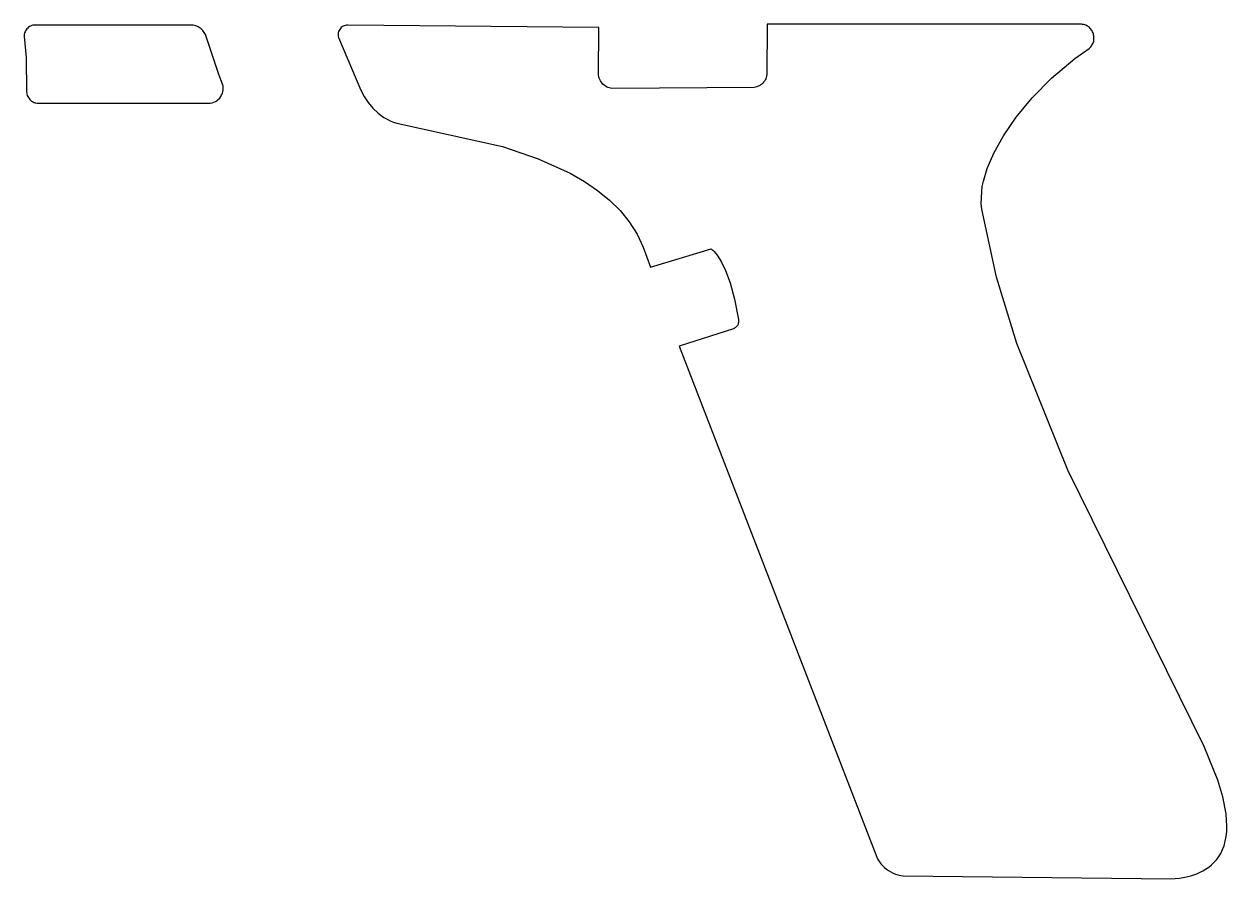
# Model space of a CAD drawing. Header units: millimetres. Extents: x -38 to 90, y -11 to 80.
import ezdxf

# ---------------------------------------------------------------- set-up
doc = ezdxf.new("R2010")
doc.units = ezdxf.units.MM
doc.layers.add('Layer 1', color=5, linetype='Continuous')

msp = doc.modelspace()

# ---------------------------------------------------------------- linework, layer by layer
at = {"layer": 'Layer 1'}
for points in [[(-17.62, 74.68), (-19.06, 78.96), (-19.12, 79.08), (-19.18, 79.19), (-19.26, 79.3), (-19.34, 79.41), (-19.43, 79.5), (-19.53, 79.59), (-19.63, 79.67), (-19.74, 79.74), (-19.85, 79.81), (-19.97, 79.86), (-20.1, 79.91), (-20.23, 79.95), (-20.36, 79.97), (-20.49, 79.99), (-37.38, 79.99), (-37.51, 79.97), (-37.64, 79.93), (-37.76, 79.88), (-37.87, 79.82), (-37.98, 79.75), (-38.07, 79.67), (-38.16, 79.58), (-38.24, 79.48), (-38.31, 79.37), (-38.36, 79.26), (-38.41, 79.14), (-38.44, 79.01), (-38.46, 78.88), (-38.46, 78.75), (-38.23, 76.5), (-38.19, 72.84), (-38.18, 72.71), (-38.15, 72.58), (-38.12, 72.46), (-38.07, 72.34), (-38, 72.23), (-37.93, 72.12), (-37.85, 72.03), (-37.76, 71.94), (-37.66, 71.86), (-37.55, 71.79), (-37.44, 71.73), (-37.32, 71.68), (-37.19, 71.65), (-37.06, 71.63), (-18.55, 71.63), (-18.34, 71.66), (-18.15, 71.73), (-17.98, 71.81), (-17.81, 71.92), (-17.67, 72.04), (-17.53, 72.18), (-17.42, 72.34), (-17.33, 72.51), (-17.25, 72.68), (-17.2, 72.87), (-17.17, 73.06), (-17.16, 73.26), (-17.18, 73.46), (-17.23, 73.66)], [(90.11, -4.42), (89.76, -2.6), (89.23, -0.79), (87.78, 2.79), (73.19, 32.38), (67.74, 45.91), (65.57, 53.03), (63.98, 60.3), (63.93, 60.88), (63.97, 62.15), (64.04, 62.73), (64.15, 63.29), (64.57, 64.65), (65.28, 66.28), (66.3, 68.13), (67.65, 70.13), (69.36, 72.21), (71.44, 74.32), (73.94, 76.4), (75.45, 77.48), (75.54, 77.56), (75.63, 77.65), (75.71, 77.75), (75.77, 77.85), (75.83, 77.95), (75.88, 78.06), (75.92, 78.16), (75.95, 78.27), (75.97, 78.39), (75.98, 78.5), (75.98, 78.61), (75.98, 78.72), (75.97, 78.83), (75.94, 78.94), (75.92, 79.05), (75.88, 79.16), (75.83, 79.26), (75.78, 79.36), (75.72, 79.45), (75.66, 79.54), (75.58, 79.63), (75.5, 79.71), (75.41, 79.78), (75.32, 79.85), (75.22, 79.91), (75.12, 79.96), (75.01, 80), (74.89, 80.04), (74.77, 80.06), (74.64, 80.08), (41.02, 80.09), (40.98, 74.68), (40.96, 74.53), (40.92, 74.39), (40.87, 74.25), (40.81, 74.11), (40.73, 73.99), (40.64, 73.87), (40.55, 73.76), (40.44, 73.67), (40.32, 73.58), (40.2, 73.5), (40.06, 73.44), (39.92, 73.38), (39.78, 73.35), (39.63, 73.32), (24.43, 73.21), (24.27, 73.23), (24.12, 73.27), (23.97, 73.32), (23.83, 73.39), (23.7, 73.47), (23.58, 73.56), (23.46, 73.66), (23.36, 73.78), (23.27, 73.9), (23.19, 74.03), (23.12, 74.17), (23.07, 74.32), (23.03, 74.47), (23, 74.63), (23.02, 79.72), (-3.82, 79.99), (-3.96, 79.98), (-4.09, 79.95), (-4.21, 79.91), (-4.33, 79.85), (-4.44, 79.79), (-4.54, 79.71), (-4.62, 79.61), (-4.7, 79.51), (-4.76, 79.4), (-4.81, 79.29), (-4.85, 79.17), (-4.87, 79.04), (-4.88, 78.91), (-4.86, 78.78), (-4.84, 78.65), (-2.45, 73.02), (-2.08, 72.35), (-1.64, 71.71), (-1.14, 71.1), (-0.57, 70.56), (0.04, 70.1), (0.37, 69.91), (0.71, 69.74), (1.05, 69.6), (1.4, 69.49), (12.72, 67.01), (16.54, 65.69), (19.95, 64.13), (21.48, 63.25), (22.88, 62.29), (24.16, 61.25), (25.29, 60.13), (26.27, 58.92), (27.11, 57.62), (27.77, 56.23), (28.55, 54.1), (35.04, 56.04), (35.12, 55.98), (35.22, 55.9), (35.35, 55.77), (35.69, 55.37), (36.11, 54.7), (36.58, 53.74), (37.07, 52.41), (37.54, 50.67), (37.97, 48.48), (37.97, 48.39), (37.98, 48.31), (37.97, 48.23), (37.96, 48.15), (37.94, 48.07), (37.91, 48), (37.88, 47.93), (37.84, 47.86), (37.8, 47.79), (37.75, 47.73), (37.69, 47.67), (37.63, 47.62), (37.57, 47.58), (37.5, 47.53), (37.42, 47.5), (31.63, 45.62), (52.74, -9.04), (52.87, -9.28), (53.03, -9.52), (53.2, -9.74), (53.38, -9.95), (53.58, -10.14), (53.8, -10.31), (54.02, -10.47), (54.26, -10.61), (54.51, -10.74), (54.77, -10.84), (55.03, -10.93), (55.31, -10.99), (55.59, -11.03), (84.22, -11.37), (85.14, -11.29), (85.71, -11.19), (86.34, -11.03), (86.98, -10.81), (87.62, -10.5), (88.25, -10.11), (88.54, -9.87), (88.82, -9.6), (89.08, -9.31), (89.32, -8.98), (89.54, -8.63), (89.74, -8.23), (89.9, -7.81), (90.03, -7.34), (90.13, -6.84), (90.19, -6.3), (90.2, -5.72)]]:
    msp.add_lwpolyline(points, close=True, dxfattribs=at)

doc.saveas('drawing.dxf')
